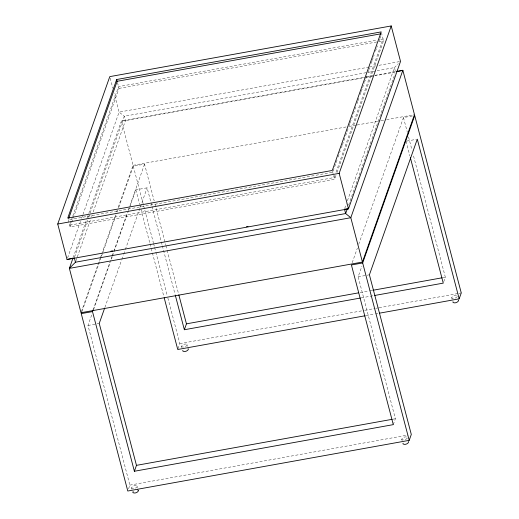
<?xml version="1.0" encoding="UTF-8"?>
<svg xmlns="http://www.w3.org/2000/svg" width="519" height="519" viewBox="0 0 519 519"><rect width="100%" height="100%" fill="white"/><g stroke="black" fill="none" stroke-linecap="round" stroke-linejoin="round"><path stroke-width="0.39" stroke-dasharray="2.6 1.95" d="M131.975 489.294L131.592 487.815C132.39 485.92 135.465 484.856 137.217 485.972L137.704 487.776M137.314 486.297C136.516 488.197 133.441 489.261 131.683 488.145L131.592 487.815M181.948 347.782L181.559 346.303C182.357 344.402 185.432 343.338 187.19 344.454L187.67 346.257M187.281 344.778C186.483 346.679 183.408 347.743 181.65 346.627L181.559 346.303M402.147 440.65L401.758 439.171C402.562 437.277 405.637 436.207 407.389 437.322M452.114 299.139L451.731 297.659C452.529 295.759 455.604 294.695 457.356 295.811M72.563 216.812L69.604 225.188L334.145 177.556L334.956 175.273M72.829 216.047L118.533 86.621L376.703 40.138M335.955 175.519L334.612 179.327L70.071 226.959L119 88.392L117.138 81.295M67.587 257.982L80.529 221.321M81.613 218.265L82.69 215.21M82.962 214.451L119.098 112.104L114.238 93.589M73.153 257.69L86.907 218.739M87.173 217.974L88.522 214.152M88.794 213.387L121.427 120.972L365.382 77.046M74.567 257.009L88.269 218.207M88.535 217.442L89.878 213.64M90.15 212.881L124.268 116.256L367.342 72.485M76.001 260.681L77.072 257.638M77.344 256.879L90.507 219.595M91.584 216.553L92.116 215.035M93.193 211.986L125.429 120.687L124.268 116.256L119.098 112.104L368.633 67.172M81.282 311.971L100.161 258.501M100.427 257.742L101.503 254.686M101.776 253.921L115.529 214.97M116.606 211.914L117.145 210.383M118.228 207.328L133.059 165.321L121.427 120.972L125.429 120.687L365.318 77.5M82.054 311.329L101.199 257.1M101.471 256.334L102.82 252.513M103.086 251.754L116.029 215.093M117.112 212.037L117.651 210.506M118.728 207.451L133.292 166.21L144.548 164.179L154.201 200.963M93.037 310.064L111.916 256.6M112.188 255.835L113.538 252.013M113.804 251.254L127.291 213.062M128.368 210.007L128.907 208.482M129.984 205.427L144.548 164.179M128.563 488.807L129.867 485.122L87.977 325.465L92.012 314.034M93.628 309.46L110.307 262.225M111.384 259.176L112.188 256.892M112.461 256.127L113.804 252.318M114.076 251.559L129.406 208.132M129.679 207.366L135.861 189.844L147.124 187.82L151.853 205.848M104.883 307.436L121.563 260.201M121.835 259.435L123.451 254.861M123.717 254.102L125.06 250.294M125.332 249.529L147.124 187.82M178.011 348.768L179.834 343.604L167.533 296.719M337.052 160.053L332.75 172.23L68.21 219.861M338.129 157.004L340.282 150.912M341.353 147.87L342.164 145.586M342.43 144.827L345.388 136.452M345.654 135.686L348.074 128.835M349.151 125.793L349.955 123.509M350.228 122.743L353.186 114.368M353.452 113.609L355.872 106.758M356.949 103.709L357.753 101.426M358.019 100.667L359.096 97.617M360.173 94.575L360.977 92.291M361.25 91.532L362.32 88.483M362.593 87.724L364.208 83.157M364.474 82.391L365.551 79.349M365.817 78.59L366.894 75.54M367.971 72.498L368.775 70.214M369.041 69.449L369.58 67.931M371.195 63.357L372 61.073M372.272 60.314L373.343 57.272M373.615 56.506L374.154 54.982M375.497 51.18L376.573 48.131M376.839 47.372L377.378 45.847M378.993 41.28L379.798 38.996M380.064 38.237L381.141 35.188M336.033 172.224L383.074 38.99L379.889 39.561M337.032 172.477L383.541 40.761L381.601 33.372M344.739 208.366L346.348 203.798M347.425 200.756L394.44 67.606L398.313 63.675M348.586 205.187L360.679 170.952M360.945 170.193L363.903 161.824M364.169 161.059L365.246 158.016M365.512 157.257L368.471 148.888M368.737 148.129L371.695 139.76M371.961 138.995L379.48 117.696M379.752 116.931L395.063 73.568M352.219 262.685L357.344 248.173M358.694 244.352L403.464 117.566L412.469 115.945M393.298 424.633L395.381 418.736L358.149 276.815L361.918 266.15M443.79 281.642L445.347 277.224L413.26 154.909M457.349 296.518C456.175 298.029 453.541 299.106 451.822 297.984L451.731 297.659M407.383 438.03C406.208 439.548 403.574 440.618 401.855 439.496L401.758 439.171M119 88.392L383.541 40.761M369.431 67.029L375.814 65.881M379 65.303L400.525 61.43M368.14 72.342L394.44 67.606L395.601 72.044L374.88 75.774M366.18 76.903L374.154 75.469M374.952 75.326L395.679 71.59M366.116 77.35L374.082 75.917M133.059 165.321L348.314 126.565M349.112 126.422L356.287 125.131M357.085 124.982L380.206 120.823M381.004 120.68L385.786 119.818M386.584 119.675L414.486 114.647M406.786 141.064L416.543 139.306M87.977 325.465L96.236 323.979M96.982 323.843L99.233 323.434M358.149 276.815L366.408 275.329M367.154 275.2L369.405 274.791M360.108 292.573L368.873 290.99M369.664 290.848L372.058 290.419M442.96 277.652L445.347 277.224M361.211 297.893L373.959 295.596M179.834 343.604L363.994 310.446M364.792 310.304L375.159 308.435M375.957 308.292L378.345 307.864M379.142 307.722L458.069 293.507M458.867 293.365L461.261 292.937M365.901 315.63L374.673 314.047M375.464 313.904L377.858 313.476M392.993 419.17L395.381 418.736M129.867 485.122L408.103 435.026M403.464 117.566L407.344 132.345M408.563 137.016L412.034 150.244M406.033 141.2L409.919 156.018M332.478 171.199L334.612 179.327M155.019 204.097L165.697 244.793M165.905 245.578L166.93 249.49M167.137 250.275L178.633 294.098M152.061 206.633L161.111 241.134M161.312 241.919L162.136 245.052M162.343 245.837L175.098 294.455M110.197 78.161L112.824 88.191M133.292 166.21L153.384 242.795M153.592 243.573L154.409 246.7M154.617 247.485L155.642 251.391M155.843 252.169L167.326 295.934M135.861 189.844L139.559 203.935M139.767 204.713L149.829 243.061M150.03 243.846L151.055 247.758M151.263 248.543L163.79 296.284M68.132 219.569L70.071 226.959"/><path stroke-width="0.78" d="M182.824 350.357L182.818 351.065C184.569 352.18 187.644 351.116 188.442 349.216L188.066 348.638M403.023 443.232L403.016 443.933C404.775 445.049 407.85 443.985 408.648 442.084L408.271 441.507M452.99 301.714L452.99 302.421C454.741 303.537 457.816 302.467 458.614 300.572L458.238 299.995M57.739 224.033L109.788 76.624L391.216 25.95L400.525 61.43L348.476 208.839L67.048 259.513L57.739 224.033L339.166 173.359L391.216 25.95M116.671 79.524L67.742 218.09L332.29 170.459L381.212 31.893L116.671 79.524L117.255 81.743M68.748 218.343L117.138 81.295L380.881 33.813M72.881 258.456L69.377 268.381L81.009 312.73L362.437 262.063L414.486 114.647L402.854 70.299L396.477 71.447M379.454 313.184L459.179 298.834L417.295 139.17L369.405 274.791L411.295 434.448L409.212 440.346L127.784 491.019L81.243 313.619L81.781 312.094M459.179 298.834L461.261 292.937L414.72 115.536L362.671 262.945L351.415 264.975L393.298 424.633L134.382 471.252L92.499 311.595L93.037 310.064M104.617 308.195L99.233 323.434L136.465 465.355L134.382 471.252M360.413 298.036L184.355 329.734L186.438 323.843L178.841 294.883M347.243 208.995L345.635 213.556L75.463 262.205L69.377 268.381L350.805 217.714L402.854 70.299L397.054 71.693M133.143 491.467L132.845 492.576C134.603 493.692 137.678 492.628 138.476 490.734L138.385 490.403M67.048 259.513L72.848 258.118M110.962 251.17L112.552 250.878M246.441 226.771L248.037 226.485M81.243 313.619L92.499 311.595M186.438 323.843L358.512 292.859M372.856 290.277L442.162 277.795M374.757 295.454L443.265 283.121L410.334 157.575M365.104 315.773L177.751 349.501L164.199 297.848M136.465 465.355L392.195 419.313M345.271 209.066L348.476 208.839L339.166 173.359M137.645 489.994L138.099 490.15M362.437 262.063L350.805 217.714L345.635 213.556L344.473 209.125M362.671 262.945L409.212 440.346M175.305 295.24L184.355 329.734M74.301 257.768L75.463 262.205"/></g></svg>
